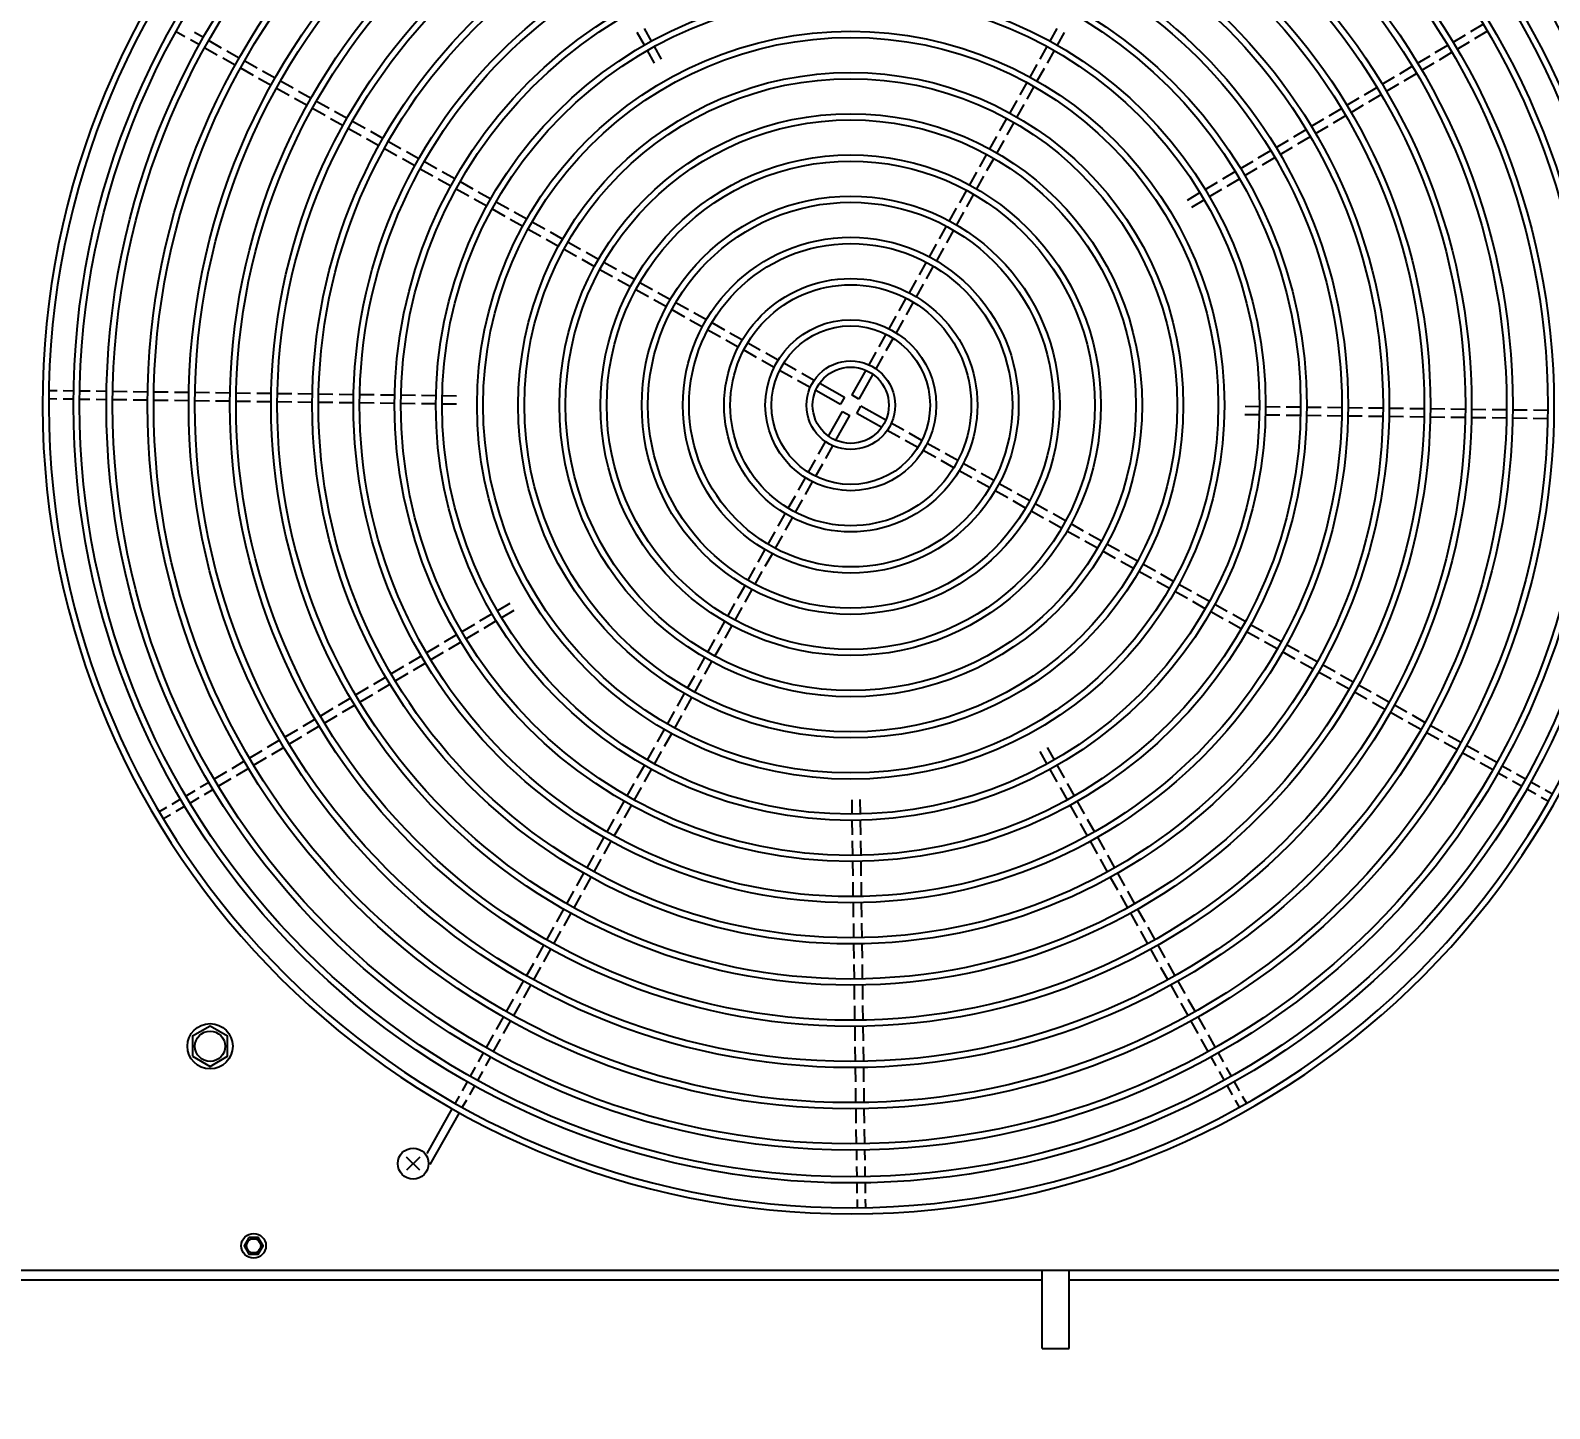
# Model space of a CAD drawing. Header units: millimetres. Extents: x -15161 to 10473752, y -72817 to 33960.
# Drawn here: x 73987.8 to 74061.6, y -39374.5 to -39307.6 of the extents above; entities that cross this region are included whole.
import ezdxf
from ezdxf import colors
from ezdxf.entities.mleader import LeaderData, LeaderLine
from ezdxf.enums import TextEntityAlignment as Align
from ezdxf.math import Vec2, Vec3

# ---------------------------------------------------------------- set-up
doc = ezdxf.new("R2010")
doc.units = ezdxf.units.MM
doc.styles.get("Standard").update_dxf_attribs({"font": 'arial.ttf'})

# ---------------------------------------------------------------- blocks, each defined once
blk = doc.blocks.new('機組圖彩色')
at = {"color": 54}
for p, q in [((92978.593, 2342.343), (92979.194, 2342.701)), ((92916.152, 2342.09), (92915.716, 2342.335)), ((92916.85, 2341.699), (92916.414, 2341.944)), ((92917.045, 2342.048), (92916.609, 2342.293)), ((92917.306, 2341.9), (92917.917, 2341.558)), ((92938.462, 2341.685), (92938.12, 2342.296)), ((92938.811, 2341.88), (92938.469, 2342.491)), ((92958.5, 2342.491), (92958.158, 2341.88)), ((92958.849, 2342.296), (92958.507, 2341.685)), ((92977.733, 2341.832), (92978.335, 2342.19)), ((92977.937, 2341.488), (92978.539, 2341.846)), ((92978.797, 2341.999), (92979.399, 2342.357)), ((92917.111, 2341.551), (92917.721, 2341.209)), ((92917.983, 2341.062), (92918.594, 2340.72)), ((92918.179, 2341.411), (92918.789, 2341.069)), ((92938.951, 2340.812), (92938.609, 2341.423)), ((92939.3, 2341.008), (92938.958, 2341.619)), ((92958.011, 2341.619), (92957.669, 2341.008)), ((92958.36, 2341.423), (92958.018, 2340.812)), ((92976.014, 2340.81), (92976.616, 2341.167)), ((92976.874, 2341.321), (92977.475, 2341.679)), ((92977.078, 2340.977), (92977.68, 2341.335)), ((92918.856, 2340.574), (92919.466, 2340.231)), ((92919.051, 2340.923), (92919.662, 2340.58)), ((92919.924, 2340.434), (92920.534, 2340.092)), ((92957.522, 2340.746), (92957.18, 2340.135)), ((92957.871, 2340.551), (92957.529, 2339.94)), ((92975.155, 2340.298), (92975.756, 2340.656)), ((92976.218, 2340.466), (92976.82, 2340.824)), ((92919.728, 2340.085), (92920.339, 2339.743)), ((92920.601, 2339.596), (92921.211, 2339.254)), ((92920.796, 2339.945), (92921.407, 2339.603)), ((92957.034, 2339.874), (92956.691, 2339.263)), ((92957.383, 2339.678), (92957.04, 2339.067)), ((92973.436, 2339.276), (92974.037, 2339.634)), ((92974.295, 2339.787), (92974.897, 2340.145)), ((92974.499, 2339.443), (92975.101, 2339.801)), ((92975.359, 2339.955), (92975.961, 2340.312)), ((92921.473, 2339.107), (92922.084, 2338.765)), ((92921.668, 2339.456), (92922.279, 2339.114)), ((92922.541, 2338.967), (92923.152, 2338.625)), ((92956.545, 2339.001), (92956.203, 2338.39)), ((92972.576, 2338.765), (92973.178, 2339.123)), ((92973.64, 2338.932), (92974.242, 2339.29)), ((92922.345, 2338.619), (92922.956, 2338.276)), ((92923.218, 2338.13), (92923.829, 2337.788)), ((92923.413, 2338.479), (92924.024, 2338.137)), ((92956.056, 2338.129), (92955.714, 2337.518)), ((92956.894, 2338.806), (92956.552, 2338.195)), ((92971.717, 2338.254), (92972.318, 2338.612)), ((92971.921, 2337.91), (92972.523, 2338.268)), ((92972.78, 2338.421), (92973.382, 2338.779)), ((92924.09, 2337.641), (92924.701, 2337.299)), ((92924.286, 2337.99), (92924.897, 2337.648)), ((92925.158, 2337.501), (92925.769, 2337.159)), ((92956.405, 2337.933), (92956.063, 2337.322)), ((92969.997, 2337.231), (92970.599, 2337.589)), ((92970.857, 2337.743), (92971.459, 2338.1)), ((92971.061, 2337.399), (92971.663, 2337.757)), ((92924.963, 2337.152), (92925.573, 2336.81)), ((92925.835, 2336.663), (92926.446, 2336.321)), ((92926.031, 2337.012), (92926.641, 2336.67)), ((92955.567, 2337.256), (92955.225, 2336.645)), ((92955.916, 2337.061), (92955.574, 2336.45)), ((92969.138, 2336.72), (92969.74, 2337.078)), ((92969.342, 2336.376), (92969.944, 2336.734)), ((92970.202, 2336.888), (92970.804, 2337.245)), ((92926.708, 2336.175), (92927.318, 2335.833)), ((92926.903, 2336.524), (92927.514, 2336.182)), ((92927.776, 2336.035), (92928.386, 2335.693)), ((92955.078, 2336.384), (92954.736, 2335.773)), ((92955.427, 2336.188), (92955.085, 2335.577)), ((92967.419, 2335.698), (92968.021, 2336.056)), ((92968.278, 2336.209), (92968.88, 2336.567)), ((92968.483, 2335.865), (92969.085, 2336.223)), ((92927.58, 2335.686), (92928.191, 2335.344)), ((92928.453, 2335.197), (92929.063, 2334.855)), ((92928.648, 2335.546), (92929.259, 2335.204)), ((92954.59, 2335.511), (92954.247, 2334.9)), ((92954.939, 2335.316), (92954.596, 2334.705)), ((92966.559, 2335.187), (92967.161, 2335.544)), ((92966.764, 2334.843), (92967.366, 2335.201)), ((92967.623, 2335.354), (92968.225, 2335.712)), ((92929.325, 2334.708), (92929.936, 2334.366)), ((92929.521, 2335.057), (92930.131, 2334.715)), ((92930.393, 2334.569), (92931.004, 2334.226)), ((92954.101, 2334.639), (92953.759, 2334.028)), ((92954.45, 2334.443), (92954.108, 2333.832)), ((92964.84, 2334.164), (92965.442, 2334.522)), ((92965.7, 2334.675), (92966.302, 2335.033)), ((92965.904, 2334.332), (92966.506, 2334.689)), ((92930.197, 2334.22), (92930.808, 2333.877)), ((92931.07, 2333.731), (92931.681, 2333.389)), ((92931.265, 2334.08), (92931.876, 2333.738)), ((92953.612, 2333.766), (92953.27, 2333.155)), ((92965.045, 2333.82), (92965.647, 2334.178)), ((92931.942, 2333.242), (92932.553, 2332.9)), ((92932.138, 2333.591), (92932.749, 2333.249)), ((92933.01, 2333.102), (92933.621, 2332.76)), ((92953.961, 2333.571), (92953.619, 2332.96)), ((92932.815, 2332.753), (92933.426, 2332.411)), ((92933.687, 2332.264), (92934.298, 2331.922)), ((92933.883, 2332.613), (92934.494, 2332.271)), ((92953.123, 2332.893), (92952.781, 2332.283)), ((92953.472, 2332.698), (92953.13, 2332.087)), ((92934.56, 2331.776), (92935.171, 2331.434)), ((92934.755, 2332.125), (92935.366, 2331.783)), ((92935.628, 2331.636), (92936.239, 2331.294)), ((92952.634, 2332.021), (92952.292, 2331.41)), ((92952.983, 2331.825), (92952.641, 2331.214)), ((92935.432, 2331.287), (92936.043, 2330.945)), ((92936.305, 2330.798), (92936.916, 2330.456)), ((92936.5, 2331.147), (92937.111, 2330.805)), ((92952.145, 2331.148), (92951.803, 2330.537)), ((92952.494, 2330.953), (92952.152, 2330.342)), ((92937.177, 2330.309), (92937.788, 2329.967)), ((92937.373, 2330.658), (92937.984, 2330.316)), ((92938.245, 2330.169), (92938.856, 2329.827)), ((92951.656, 2330.275), (92951.314, 2329.664)), ((92952.005, 2330.08), (92951.663, 2329.469)), ((92938.05, 2329.82), (92938.661, 2329.478)), ((92938.922, 2329.332), (92939.533, 2328.989)), ((92939.118, 2329.681), (92939.729, 2329.338)), ((92951.167, 2329.403), (92950.825, 2328.791)), ((92939.795, 2328.843), (92940.406, 2328.501)), ((92939.991, 2329.192), (92940.601, 2328.85)), ((92940.863, 2328.703), (92941.474, 2328.361)), ((92950.678, 2328.529), (92950.336, 2327.918)), ((92951.516, 2329.207), (92951.174, 2328.596)), ((92940.668, 2328.354), (92941.279, 2328.012)), ((92941.54, 2327.865), (92942.151, 2327.523)), ((92941.736, 2328.214), (92942.347, 2327.872)), ((92951.027, 2328.334), (92950.685, 2327.723)), ((92942.413, 2327.376), (92943.024, 2327.034)), ((92942.609, 2327.725), (92943.22, 2327.383)), ((92943.481, 2327.236), (92944.093, 2326.894)), ((92950.189, 2327.656), (92949.846, 2327.044)), ((92950.538, 2327.461), (92950.195, 2326.849)), ((92943.286, 2326.887), (92943.897, 2326.545)), ((92944.159, 2326.398), (92944.77, 2326.056)), ((92944.355, 2326.747), (92944.966, 2326.405)), ((92949.699, 2326.782), (92949.356, 2326.169)), ((92950.048, 2326.587), (92949.705, 2325.974)), ((92945.032, 2325.909), (92945.644, 2325.566)), ((92945.228, 2326.258), (92945.84, 2325.915)), ((92946.102, 2325.768), (92946.715, 2325.425)), ((92949.209, 2325.906), (92948.534, 2324.702)), ((92949.558, 2325.711), (92948.883, 2324.506)), ((92909.941, 2324.905), (92909.541, 2324.91)), ((92910.741, 2324.894), (92910.241, 2324.901)), ((92911.541, 2324.884), (92911.041, 2324.89)), ((92912.341, 2324.874), (92911.841, 2324.88)), ((92913.341, 2324.859), (92912.641, 2324.868)), ((92914.34, 2324.846), (92913.64, 2324.855)), ((92915.34, 2324.833), (92914.64, 2324.842)), ((92916.34, 2324.82), (92915.64, 2324.829)), ((92945.906, 2325.419), (92946.519, 2325.076)), ((92946.782, 2324.928), (92947.987, 2324.254)), ((92946.978, 2325.277), (92948.182, 2324.603)), ((92909.936, 2324.505), (92909.536, 2324.51)), ((92910.736, 2324.494), (92910.236, 2324.501)), ((92911.535, 2324.484), (92911.036, 2324.49)), ((92912.335, 2324.474), (92911.835, 2324.48)), ((92913.335, 2324.459), (92912.635, 2324.468)), ((92914.335, 2324.446), (92913.635, 2324.455)), ((92915.335, 2324.433), (92914.635, 2324.442)), ((92916.335, 2324.42), (92915.635, 2324.429)), ((92917.335, 2324.407), (92916.635, 2324.416)), ((92917.34, 2324.807), (92916.64, 2324.816)), ((92918.335, 2324.394), (92917.635, 2324.403)), ((92918.34, 2324.794), (92917.64, 2324.803)), ((92919.335, 2324.381), (92918.635, 2324.39)), ((92919.34, 2324.781), (92918.64, 2324.79)), ((92920.335, 2324.368), (92919.635, 2324.377)), ((92920.34, 2324.768), (92919.64, 2324.777)), ((92921.335, 2324.355), (92920.635, 2324.364)), ((92921.34, 2324.755), (92920.64, 2324.764)), ((92922.335, 2324.342), (92921.635, 2324.352)), ((92922.34, 2324.742), (92921.64, 2324.751)), ((92923.335, 2324.33), (92922.635, 2324.339)), ((92923.34, 2324.729), (92922.64, 2324.739)), ((92924.335, 2324.317), (92923.635, 2324.326)), ((92924.34, 2324.717), (92923.64, 2324.726)), ((92925.335, 2324.304), (92924.635, 2324.313)), ((92925.34, 2324.704), (92924.64, 2324.713)), ((92926.335, 2324.291), (92925.635, 2324.3)), ((92926.34, 2324.691), (92925.64, 2324.7)), ((92927.335, 2324.278), (92926.635, 2324.287)), ((92927.34, 2324.678), (92926.64, 2324.687)), ((92928.335, 2324.265), (92927.635, 2324.274)), ((92928.34, 2324.665), (92927.64, 2324.674)), ((92929.334, 2324.252), (92928.634, 2324.261)), ((92929.34, 2324.652), (92928.64, 2324.661)), ((92948.182, 2324.603), (92947.987, 2324.254)), ((92948.883, 2324.506), (92948.534, 2324.702)), ((92948.786, 2323.806), (92948.982, 2324.155)), ((92950.187, 2323.48), (92948.982, 2324.155)), ((92967.634, 2324.156), (92968.334, 2324.147)), ((92968.634, 2324.143), (92969.334, 2324.134)), ((92969.634, 2324.13), (92970.334, 2324.121)), ((92970.634, 2324.117), (92971.334, 2324.108)), ((92971.634, 2324.105), (92972.334, 2324.095)), ((92972.634, 2324.092), (92973.334, 2324.083)), ((92947.411, 2322.697), (92948.086, 2323.902)), ((92947.76, 2322.502), (92948.435, 2323.707)), ((92948.086, 2323.902), (92948.435, 2323.707)), ((92949.991, 2323.131), (92948.786, 2323.806)), ((92967.629, 2323.756), (92968.329, 2323.747)), ((92968.629, 2323.743), (92969.329, 2323.734)), ((92969.629, 2323.73), (92970.329, 2323.721)), ((92970.629, 2323.717), (92971.329, 2323.708)), ((92971.629, 2323.705), (92972.329, 2323.695)), ((92972.629, 2323.692), (92973.329, 2323.683)), ((92973.629, 2323.679), (92974.329, 2323.67)), ((92973.634, 2324.079), (92974.334, 2324.07)), ((92974.629, 2323.666), (92975.329, 2323.657)), ((92974.634, 2324.066), (92975.334, 2324.057)), ((92975.629, 2323.653), (92976.329, 2323.644)), ((92975.634, 2324.053), (92976.334, 2324.044)), ((92976.629, 2323.64), (92977.329, 2323.631)), ((92976.634, 2324.04), (92977.334, 2324.031)), ((92977.629, 2323.627), (92978.329, 2323.618)), ((92977.634, 2324.027), (92978.334, 2324.018)), ((92978.629, 2323.614), (92979.329, 2323.605)), ((92978.634, 2324.014), (92979.334, 2324.005)), ((92979.629, 2323.601), (92980.329, 2323.592)), ((92979.634, 2324.001), (92980.334, 2323.992)), ((92980.629, 2323.588), (92981.328, 2323.579)), ((92980.634, 2323.988), (92981.334, 2323.979)), ((92981.628, 2323.575), (92982.328, 2323.566)), ((92981.634, 2323.975), (92982.334, 2323.966)), ((92950.867, 2322.64), (92950.254, 2322.983)), ((92951.062, 2322.989), (92950.45, 2323.332)), ((92951.936, 2322.499), (92951.325, 2322.842)), ((92946.92, 2321.822), (92947.264, 2322.434)), ((92947.269, 2321.626), (92947.613, 2322.239)), ((92951.741, 2322.15), (92951.129, 2322.493)), ((92952.614, 2321.661), (92952.003, 2322.004)), ((92952.81, 2322.01), (92952.199, 2322.353)), ((92946.431, 2320.948), (92946.773, 2321.559)), ((92946.78, 2320.752), (92947.122, 2321.364)), ((92953.487, 2321.172), (92952.876, 2321.514)), ((92953.683, 2321.521), (92953.072, 2321.863)), ((92954.556, 2321.032), (92953.945, 2321.374)), ((92945.942, 2320.074), (92946.284, 2320.685)), ((92946.29, 2319.879), (92946.633, 2320.49)), ((92954.36, 2320.683), (92953.749, 2321.025)), ((92955.233, 2320.194), (92954.622, 2320.536)), ((92955.428, 2320.543), (92954.818, 2320.885)), ((92956.301, 2320.054), (92955.69, 2320.396)), ((92945.452, 2319.201), (92945.795, 2319.812)), ((92956.106, 2319.705), (92955.495, 2320.047)), ((92957.174, 2319.565), (92956.563, 2319.908)), ((92944.963, 2318.328), (92945.306, 2318.939)), ((92945.801, 2319.006), (92946.144, 2319.617)), ((92956.978, 2319.216), (92956.367, 2319.559)), ((92957.851, 2318.728), (92957.24, 2319.07)), ((92958.046, 2319.077), (92957.436, 2319.419)), ((92958.919, 2318.588), (92958.308, 2318.93)), ((92945.312, 2318.133), (92945.655, 2318.744)), ((92958.723, 2318.239), (92958.113, 2318.581)), ((92959.791, 2318.099), (92959.181, 2318.441)), ((92944.474, 2317.456), (92944.817, 2318.066)), ((92944.823, 2317.26), (92945.166, 2317.871)), ((92959.596, 2317.75), (92958.985, 2318.092)), ((92960.468, 2317.261), (92959.858, 2317.603)), ((92960.664, 2317.61), (92960.053, 2317.952)), ((92961.536, 2317.121), (92960.926, 2317.463)), ((92943.986, 2316.583), (92944.328, 2317.194)), ((92944.335, 2316.387), (92944.677, 2316.998)), ((92961.341, 2316.772), (92960.73, 2317.114)), ((92962.409, 2316.632), (92961.798, 2316.975)), ((92943.497, 2315.71), (92943.839, 2316.321)), ((92943.846, 2315.515), (92944.188, 2316.126)), ((92962.213, 2316.284), (92961.603, 2316.626)), ((92963.086, 2315.795), (92962.475, 2316.137)), ((92963.281, 2316.144), (92962.671, 2316.486)), ((92964.154, 2315.655), (92963.543, 2315.997)), ((92943.008, 2314.838), (92943.35, 2315.448)), ((92943.357, 2314.642), (92943.699, 2315.253)), ((92963.958, 2315.306), (92963.348, 2315.648)), ((92965.026, 2315.166), (92964.416, 2315.508)), ((92931.924, 2314.588), (92931.322, 2314.23)), ((92942.519, 2313.965), (92942.861, 2314.576)), ((92964.831, 2314.817), (92964.22, 2315.159)), ((92965.703, 2314.328), (92965.093, 2314.671)), ((92965.899, 2314.677), (92965.288, 2315.019)), ((92966.771, 2314.189), (92966.161, 2314.531)), ((92931.064, 2314.077), (92930.463, 2313.719)), ((92932.128, 2314.244), (92931.527, 2313.886)), ((92942.868, 2313.77), (92943.21, 2314.38)), ((92966.576, 2313.84), (92965.965, 2314.182)), ((92967.644, 2313.7), (92967.033, 2314.042)), ((92929.345, 2313.054), (92928.744, 2312.696)), ((92930.205, 2313.565), (92929.603, 2313.208)), ((92930.409, 2313.222), (92929.808, 2312.864)), ((92931.269, 2313.733), (92930.667, 2313.375)), ((92942.03, 2313.093), (92942.372, 2313.703)), ((92942.379, 2312.897), (92942.721, 2313.508)), ((92967.448, 2313.351), (92966.838, 2313.693)), ((92968.321, 2312.862), (92967.71, 2313.204)), ((92968.516, 2313.211), (92967.906, 2313.553)), ((92969.389, 2312.722), (92968.778, 2313.064)), ((92928.486, 2312.543), (92927.884, 2312.185)), ((92929.55, 2312.71), (92928.948, 2312.353)), ((92941.541, 2312.22), (92941.884, 2312.831)), ((92941.89, 2312.025), (92942.233, 2312.635)), ((92969.193, 2312.373), (92968.583, 2312.715)), ((92970.261, 2312.233), (92969.65, 2312.576)), ((92927.626, 2312.032), (92927.025, 2311.674)), ((92927.831, 2311.688), (92927.229, 2311.33)), ((92928.69, 2312.199), (92928.089, 2311.841)), ((92941.053, 2311.348), (92941.395, 2311.958)), ((92941.402, 2311.152), (92941.744, 2311.763)), ((92970.066, 2311.885), (92969.455, 2312.227)), ((92970.938, 2311.396), (92970.327, 2311.738)), ((92971.134, 2311.745), (92970.523, 2312.087)), ((92972.006, 2311.256), (92971.395, 2311.598)), ((92925.907, 2311.009), (92925.306, 2310.652)), ((92926.767, 2311.521), (92926.165, 2311.163)), ((92926.971, 2311.177), (92926.37, 2310.819)), ((92940.564, 2310.475), (92940.906, 2311.086)), ((92940.913, 2310.28), (92941.255, 2310.89)), ((92971.811, 2310.907), (92971.2, 2311.249)), ((92972.879, 2310.767), (92972.268, 2311.109)), ((92925.048, 2310.498), (92924.446, 2310.14)), ((92925.252, 2310.154), (92924.651, 2309.797)), ((92926.112, 2310.666), (92925.51, 2310.308)), ((92940.075, 2309.603), (92940.417, 2310.213)), ((92972.683, 2310.418), (92972.072, 2310.76)), ((92973.555, 2309.929), (92972.945, 2310.272)), ((92973.751, 2310.278), (92973.14, 2310.621)), ((92974.623, 2309.79), (92974.013, 2310.132)), ((92923.329, 2309.476), (92922.727, 2309.118)), ((92924.188, 2309.987), (92923.587, 2309.629)), ((92924.393, 2309.643), (92923.791, 2309.285)), ((92939.586, 2308.73), (92939.928, 2309.341)), ((92940.424, 2309.407), (92940.766, 2310.018)), ((92974.428, 2309.441), (92973.817, 2309.783)), ((92975.496, 2309.301), (92974.885, 2309.643)), ((92922.469, 2308.965), (92921.868, 2308.607)), ((92922.674, 2308.621), (92922.072, 2308.263)), ((92923.533, 2309.132), (92922.932, 2308.774)), ((92939.935, 2308.535), (92940.277, 2309.145)), ((92975.3, 2308.952), (92974.69, 2309.294)), ((92976.173, 2308.463), (92975.562, 2308.805)), ((92976.368, 2308.812), (92975.758, 2309.154)), ((92977.241, 2308.323), (92976.63, 2308.666)), ((92920.75, 2307.942), (92920.149, 2307.585)), ((92921.61, 2308.454), (92921.008, 2308.096)), ((92921.814, 2308.11), (92921.213, 2307.752)), ((92939.097, 2307.858), (92939.44, 2308.468)), ((92939.446, 2307.662), (92939.789, 2308.273)), ((92977.045, 2307.974), (92976.435, 2308.317)), ((92978.113, 2307.835), (92977.502, 2308.177)), ((92919.891, 2307.431), (92919.289, 2307.073)), ((92920.955, 2307.599), (92920.353, 2307.241)), ((92938.609, 2306.985), (92938.951, 2307.596)), ((92938.958, 2306.79), (92939.3, 2307.4)), ((92957.669, 2307.4), (92958.011, 2306.79)), ((92958.018, 2307.596), (92958.36, 2306.985)), ((92977.918, 2307.486), (92977.307, 2307.828)), ((92978.79, 2306.997), (92978.179, 2307.339)), ((92978.986, 2307.346), (92978.375, 2307.688)), ((92979.858, 2306.857), (92979.247, 2307.199)), ((92918.172, 2306.409), (92917.57, 2306.051)), ((92919.031, 2306.92), (92918.43, 2306.562)), ((92919.236, 2306.576), (92918.634, 2306.218)), ((92920.095, 2307.087), (92919.494, 2306.73)), ((92938.12, 2306.113), (92938.462, 2306.723)), ((92938.469, 2305.917), (92938.811, 2306.528)), ((92958.158, 2306.528), (92958.5, 2305.917)), ((92958.507, 2306.723), (92958.849, 2306.113)), ((92979.663, 2306.508), (92979.052, 2306.85)), ((92980.119, 2306.709), (92980.555, 2306.465)), ((92917.312, 2305.899), (92916.882, 2305.644)), ((92918.376, 2306.065), (92917.775, 2305.707)), ((92937.631, 2305.24), (92937.973, 2305.851)), ((92937.98, 2305.045), (92938.322, 2305.655)), ((92958.647, 2305.655), (92958.989, 2305.045)), ((92958.996, 2305.851), (92959.338, 2305.24)), ((92979.923, 2306.36), (92980.36, 2306.116)), ((92980.621, 2305.969), (92981.058, 2305.725)), ((92980.817, 2306.318), (92981.253, 2306.074)), ((92981.515, 2305.927), (92981.951, 2305.683)), ((92915.936, 2305.081), (92915.507, 2304.826)), ((92916.624, 2305.49), (92916.194, 2305.235)), ((92916.828, 2305.146), (92916.399, 2304.891)), ((92917.516, 2305.555), (92917.086, 2305.3)), ((92937.142, 2304.368), (92937.485, 2304.978)), ((92948.532, 2305.054), (92948.541, 2304.354)), ((92948.932, 2305.059), (92948.941, 2304.359)), ((92959.484, 2304.978), (92959.826, 2304.368)), ((92981.319, 2305.578), (92981.756, 2305.334)), ((92982.017, 2305.187), (92982.366, 2304.991)), ((92982.213, 2305.536), (92982.562, 2305.34)), ((92915.249, 2304.672), (92914.905, 2304.468)), ((92915.453, 2304.329), (92915.109, 2304.124)), ((92916.141, 2304.737), (92915.711, 2304.482)), ((92937.491, 2304.172), (92937.833, 2304.783)), ((92959.135, 2304.783), (92959.477, 2304.172)), ((92936.654, 2303.495), (92936.996, 2304.106)), ((92937.003, 2303.3), (92937.345, 2303.91)), ((92948.545, 2304.054), (92948.554, 2303.354)), ((92948.945, 2304.059), (92948.954, 2303.359)), ((92959.624, 2303.91), (92959.966, 2303.3)), ((92959.973, 2304.106), (92960.315, 2303.495)), ((92936.165, 2302.623), (92936.507, 2303.234)), ((92936.514, 2302.427), (92936.856, 2303.038)), ((92948.558, 2303.054), (92948.567, 2302.354)), ((92948.958, 2303.059), (92948.967, 2302.359)), ((92960.113, 2303.038), (92960.455, 2302.427)), ((92960.462, 2303.234), (92960.804, 2302.623)), ((92935.676, 2301.75), (92936.018, 2302.361)), ((92936.025, 2301.555), (92936.367, 2302.166)), ((92948.571, 2302.054), (92948.58, 2301.354)), ((92948.971, 2302.059), (92948.98, 2301.359)), ((92960.602, 2302.166), (92960.944, 2301.555)), ((92960.951, 2302.361), (92961.293, 2301.75)), ((92935.187, 2300.878), (92935.529, 2301.489)), ((92935.536, 2300.682), (92935.878, 2301.293)), ((92961.09, 2301.293), (92961.433, 2300.682)), ((92961.439, 2301.489), (92961.782, 2300.878)), ((92934.699, 2300.005), (92935.041, 2300.616)), ((92948.584, 2301.054), (92948.593, 2300.354)), ((92948.984, 2301.059), (92948.993, 2300.36)), ((92961.928, 2300.616), (92962.27, 2300.005)), ((92934.21, 2299.133), (92934.552, 2299.744)), ((92935.048, 2299.81), (92935.39, 2300.421)), ((92948.597, 2300.054), (92948.606, 2299.354)), ((92948.997, 2300.06), (92949.006, 2299.36)), ((92961.579, 2300.421), (92961.921, 2299.81)), ((92962.417, 2299.744), (92962.759, 2299.133)), ((92934.559, 2298.938), (92934.901, 2299.548)), ((92948.61, 2299.054), (92948.619, 2298.354)), ((92949.01, 2299.06), (92949.019, 2298.36)), ((92962.068, 2299.548), (92962.41, 2298.938)), ((92933.721, 2298.261), (92934.063, 2298.871)), ((92934.07, 2298.065), (92934.412, 2298.676)), ((92962.557, 2298.676), (92962.899, 2298.065)), ((92962.906, 2298.871), (92963.248, 2298.261)), ((92933.232, 2297.388), (92933.574, 2297.999)), ((92933.581, 2297.193), (92933.923, 2297.803)), ((92948.623, 2298.054), (92948.632, 2297.354)), ((92949.023, 2298.06), (92949.032, 2297.36)), ((92963.045, 2297.803), (92963.388, 2297.193)), ((92963.394, 2297.999), (92963.737, 2297.388)), ((92932.743, 2296.516), (92933.086, 2297.126)), ((92933.092, 2296.32), (92933.435, 2296.931)), ((92948.636, 2297.055), (92948.645, 2296.355)), ((92949.036, 2297.06), (92949.045, 2296.36)), ((92963.534, 2296.931), (92963.876, 2296.32)), ((92963.883, 2297.126), (92964.225, 2296.516)), ((92932.255, 2295.643), (92932.597, 2296.254)), ((92932.604, 2295.448), (92932.946, 2296.058)), ((92948.649, 2296.055), (92948.658, 2295.355)), ((92949.049, 2296.06), (92949.058, 2295.36)), ((92964.023, 2296.058), (92964.365, 2295.448)), ((92964.372, 2296.254), (92964.714, 2295.643)), ((92931.766, 2294.771), (92932.108, 2295.382)), ((92964.861, 2295.382), (92965.203, 2294.771)), ((92932.115, 2294.575), (92932.457, 2295.186)), ((92948.662, 2295.055), (92948.671, 2294.355)), ((92949.062, 2295.06), (92949.071, 2294.36)), ((92964.512, 2295.186), (92964.854, 2294.575)), ((92931.277, 2293.898), (92931.619, 2294.509)), ((92931.626, 2293.703), (92931.968, 2294.314)), ((92948.675, 2294.055), (92948.684, 2293.355)), ((92949.075, 2294.06), (92949.084, 2293.36)), ((92965.001, 2294.314), (92965.343, 2293.703)), ((92965.349, 2294.509), (92965.692, 2293.898)), ((92930.788, 2293.026), (92931.131, 2293.637)), ((92931.137, 2292.83), (92931.48, 2293.441)), ((92965.489, 2293.441), (92965.831, 2292.83)), ((92965.838, 2293.637), (92966.18, 2293.026)), ((92930.64, 2292.765), (92930.396, 2292.329)), ((92930.989, 2292.57), (92930.745, 2292.133)), ((92948.688, 2293.055), (92948.697, 2292.355)), ((92949.087, 2293.06), (92949.097, 2292.36)), ((92965.978, 2292.569), (92966.222, 2292.133)), ((92966.327, 2292.764), (92966.571, 2292.328)), ((92930.249, 2292.067), (92930.005, 2291.631)), ((92930.598, 2291.872), (92930.354, 2291.435)), ((92948.7, 2292.055), (92948.71, 2291.355)), ((92949.1, 2292.06), (92949.109, 2291.36)), ((92966.369, 2291.871), (92966.613, 2291.435)), ((92966.718, 2292.066), (92966.962, 2291.63)), ((92929.858, 2291.369), (92929.614, 2290.933)), ((92930.207, 2291.174), (92929.963, 2290.737)), ((92948.713, 2291.055), (92948.722, 2290.355)), ((92949.113, 2291.06), (92949.122, 2290.36)), ((92966.76, 2291.173), (92967.004, 2290.737)), ((92967.109, 2291.368), (92967.353, 2290.932)), ((92929.467, 2290.671), (92929.272, 2290.322)), ((92929.816, 2290.476), (92929.621, 2290.127)), ((92967.151, 2290.475), (92967.347, 2290.126)), ((92967.5, 2290.67), (92967.696, 2290.321)), ((92927.908, 2287.884), (92929.127, 2290.06)), ((92928.064, 2287.345), (92929.476, 2289.864)), ((92948.726, 2290.055), (92948.735, 2289.355)), ((92949.126, 2290.06), (92949.135, 2289.36)), ((92948.739, 2289.055), (92948.748, 2288.355)), ((92949.139, 2289.06), (92949.148, 2288.36)), ((92948.758, 2288.055), (92948.765, 2287.555)), ((92949.158, 2288.06), (92949.165, 2287.56)), ((92927.551, 2287.077), (92926.914, 2287.713)), ((92927.551, 2287.713), (92926.914, 2287.077)), ((92948.768, 2287.255), (92948.775, 2286.755)), ((92948.768, 2287.255), (92948.775, 2286.755)), ((92949.168, 2287.26), (92949.175, 2286.76)), ((92949.168, 2287.26), (92949.175, 2286.76)), ((92949.179, 2286.46), (92949.182, 2286.204)), ((92949.179, 2286.46), (92949.185, 2285.961)), ((92948.779, 2286.455), (92948.782, 2286.204)), ((92948.779, 2286.455), (92948.786, 2285.955)), ((92948.789, 2285.655), (92948.795, 2285.255)), ((92949.189, 2285.661), (92949.195, 2285.261)), ((92993.484, 2282.204), (92813.484, 2282.204)), ((92993.364, 2282.204), (92813.604, 2282.204)), ((92957.784, 2278.414), (92957.784, 2282.204)), ((92959.084, 2278.414), (92959.084, 2282.204)), ((92957.784, 2281.734), (92849.184, 2281.734)), ((92990.234, 2281.734), (92959.084, 2281.734)), ((92957.784, 2278.414), (92959.084, 2278.414))]:
    blk.add_line(p, q, dxfattribs=at)
for points in [[(92916.523, 2292.601), (92917.372, 2292.111), (92918.22, 2292.601), (92918.22, 2293.581), (92917.372, 2294.071), (92916.523, 2293.581)], [(92919.254, 2283.802), (92919.024, 2283.404), (92919.254, 2283.006), (92919.714, 2283.006), (92919.944, 2283.404), (92919.714, 2283.802)]]:
    blk.add_lwpolyline(points, close=True, dxfattribs=at)
for centre, radius in [((92948.484, 2324.204), 37.75), ((92948.484, 2324.204), 37.45), ((92948.484, 2324.204), 36.15), ((92948.484, 2324.204), 35.85), ((92948.484, 2324.204), 34.15), ((92948.484, 2324.204), 33.85), ((92948.484, 2324.204), 32.15), ((92948.484, 2324.204), 31.85), ((92948.484, 2324.204), 30.15), ((92948.484, 2324.204), 29.85), ((92948.484, 2324.204), 28.15), ((92948.484, 2324.204), 27.85), ((92948.484, 2324.204), 26.15), ((92948.484, 2324.204), 25.85), ((92948.484, 2324.204), 24.15), ((92948.484, 2324.204), 23.85), ((92948.484, 2324.204), 22.15), ((92948.484, 2324.204), 21.85), ((92948.484, 2324.204), 20.15), ((92948.484, 2324.204), 19.85), ((92948.484, 2324.204), 18.15), ((92948.484, 2324.204), 17.85), ((92948.484, 2324.204), 16.15), ((92948.484, 2324.204), 15.85), ((92948.484, 2324.204), 14.15), ((92948.484, 2324.204), 13.85), ((92948.484, 2324.204), 12.15), ((92948.484, 2324.204), 11.85), ((92948.484, 2324.204), 10.15), ((92948.484, 2324.204), 9.85), ((92948.484, 2324.204), 8.15), ((92948.484, 2324.204), 7.85), ((92948.484, 2324.204), 6.15), ((92948.484, 2324.204), 5.85), ((92948.484, 2324.204), 4.15), ((92948.484, 2324.204), 3.85), ((92948.484, 2324.204), 2.15), ((92948.484, 2324.204), 1.85), ((92917.372, 2293.091), 1.1), ((92917.372, 2293.091), 0.735), ((92927.233, 2287.395), 0.75), ((92919.484, 2283.404), 0.6), ((92919.484, 2283.404), 0.345)]:
    blk.add_circle(centre, radius, dxfattribs=at)
for radius, start, end in [(39.25, 271.55685, 271.54581), (38.95, 271.57203, 271.5714)]:
    blk.add_arc((92948.484, 2324.204), radius, start, end, dxfattribs=at)
blk = doc.blocks.new('_DetailCallout')
at = {"color": 0, "linetype": 'ByBlock', "lineweight": -2, "transparency": 16777216}
blk.add_line((8, 0), (-8, 0), dxfattribs=at)
blk.add_circle((0, 0), 8, dxfattribs=at)
at = {"color": 0, "transparency": 16777216}
for tag, p in [('視圖號碼', (0, 1)), ('圖紙號碼', (0, -6))]:
    blk.add_attdef(tag, text='', height=3, dxfattribs=at).set_placement(p, align=Align.CENTER)

msp = doc.modelspace()

# ---------------------------------------------------------------- block references
at = {"color": 9}
msp.add_blockref('機組圖彩色', (-18920.863, -41649.975), dxfattribs=at)

# ---------------------------------------------------------------- leaders
at = {"color": 230}
ml = msp.add_multileader_block('Standard', dxfattribs=at)
ml.set_content('_DetailCallout', color=230, scale=15)
ml.set_attribute('視圖號碼', '冷凍庫', width=0)
ml.set_attribute('圖紙號碼', 'D機', width=0)
ml.set_leader_properties()
ml.build(insert=Vec2(0, 0))
ml.multileader.update_dxf_attribs({"leader_type": 0})
ctx = ml.context
ctx.base_point, ctx.plane_origin = Vec3(73844.1603, -45071.4586), Vec3(73964.1603, -45071.4586)
notes = []
notes.append((ctx, [(0, (0, 0, 0), (0, 0), (1, 0), 1, [])]))
ctx.block.insert = Vec3(73964.1603, -45071.4586)
at = {"color": 54}
ml = msp.add_multileader_block('Standard', dxfattribs=at)
ml.set_content('_DetailCallout', color=54, scale=15)
ml.set_attribute('視圖號碼', '冷凍庫', width=0)
ml.set_attribute('圖紙號碼', 'D機', width=0)
ml.set_leader_properties()
ml.build(insert=Vec2(0, 0))
ml.multileader.update_dxf_attribs({"leader_type": 0})
ctx = ml.context
ctx.base_point, ctx.plane_origin = Vec3(74072.6214, -45537.0769), Vec3(74192.6214, -45537.0769)
notes.append((ctx, [(0, (0, 0, 0), (0, 0), (1, 0), 1, [])]))
ctx.block.insert = Vec3(74192.6214, -45537.0769)
at = {"color": 230}
ml = msp.add_multileader_block('Standard', dxfattribs=at)
ml.set_content('_DetailCallout', color=230, scale=15)
ml.set_attribute('視圖號碼', '冷凍庫', width=0)
ml.set_attribute('圖紙號碼', 'E機', width=0)
ml.set_leader_properties()
ml.build(insert=Vec2(0, 0))
ml.multileader.update_dxf_attribs({"leader_type": 0})
ctx = ml.context
ctx.base_point, ctx.plane_origin = Vec3(74264.4003, -45071.4586), Vec3(74384.4003, -45071.4586)
notes.append((ctx, [(0, (0, 0, 0), (0, 0), (1, 0), 1, [])]))
ctx.block.insert = Vec3(74384.4003, -45071.4586)
at = {"color": 54}
ml = msp.add_multileader_block('Standard', dxfattribs=at)
ml.set_content('_DetailCallout', color=54, scale=15)
ml.set_attribute('視圖號碼', '冷凍庫', width=0)
ml.set_attribute('圖紙號碼', 'E機', width=0)
ml.set_leader_properties()
ml.build(insert=Vec2(0, 0))
ml.multileader.update_dxf_attribs({"leader_type": 0})
ctx = ml.context
ctx.base_point, ctx.plane_origin = Vec3(74492.8614, -45537.0769), Vec3(74612.8614, -45537.0769)
notes.append((ctx, [(0, (0, 0, 0), (0, 0), (1, 0), 1, [])]))
ctx.block.insert = Vec3(74612.8614, -45537.0769)
at = {"color": 30}
ml = msp.add_multileader_block('Standard', dxfattribs=at)
ml.set_content('_DetailCallout', color=30, scale=15)
ml.set_attribute('視圖號碼', '冷凍庫', width=0)
ml.set_attribute('圖紙號碼', 'E', width=0)
ml.set_leader_properties()
ml.build(insert=Vec2(0, 0))
ml.multileader.update_dxf_attribs({"leader_type": 0})
ctx = ml.context
ctx.base_point, ctx.plane_origin = Vec3(75349.539, -47538.8607), Vec3(75469.539, -47538.8607)
notes.append((ctx, [(0, (0, 0, 0), (0, 0), (1, 0), 1, [])]))
ctx.block.insert = Vec3(75469.539, -47538.8607)
ml = msp.add_multileader_block('Standard', dxfattribs=at)
ml.set_content('_DetailCallout', color=30, scale=15)
ml.set_attribute('視圖號碼', '急速庫', width=0)
ml.set_attribute('圖紙號碼', 'B', width=0)
ml.set_leader_properties()
ml.build(insert=Vec2(0, 0))
ml.multileader.update_dxf_attribs({"leader_type": 0})
ctx = ml.context
ctx.base_point, ctx.plane_origin = Vec3(93372.1061, -47545.9996), Vec3(93492.1061, -47545.9996)
notes.append((ctx, [(0, (0, 0, 0), (0, 0), (1, 0), 1, [])]))
ctx.block.insert = Vec3(93492.1061, -47545.9996)
ml = msp.add_multileader_block('Standard', dxfattribs=at)
ml.set_content('_DetailCallout', color=30, scale=15)
ml.set_attribute('視圖號碼', '急速庫', width=0)
ml.set_attribute('圖紙號碼', 'A-2', width=0)
ml.set_leader_properties()
ml.build(insert=Vec2(0, 0))
ml.multileader.update_dxf_attribs({"leader_type": 0})
ctx = ml.context
ctx.base_point, ctx.plane_origin = Vec3(93704.3054, -47545.9996), Vec3(93824.3054, -47545.9996)
notes.append((ctx, [(0, (0, 0, 0), (0, 0), (1, 0), 1, [])]))
ctx.block.insert = Vec3(93824.3054, -47545.9996)
ml = msp.add_multileader_block('Standard', dxfattribs=at)
ml.set_content('_DetailCallout', color=30, scale=15)
ml.set_attribute('視圖號碼', '急速庫', width=0)
ml.set_attribute('圖紙號碼', 'A-1', width=0)
ml.set_leader_properties()
ml.build(insert=Vec2(0, 0))
ml.multileader.update_dxf_attribs({"leader_type": 0})
ctx = ml.context
ctx.base_point, ctx.plane_origin = Vec3(94041.3644, -47545.9996), Vec3(94161.3644, -47545.9996)
notes.append((ctx, [(0, (0, 0, 0), (0, 0), (1, 0), 1, [])]))
ctx.block.insert = Vec3(94161.3644, -47545.9996)
ml = msp.add_multileader_block('Standard', dxfattribs=at)
ml.set_content('_DetailCallout', color=30, scale=15)
ml.set_attribute('視圖號碼', '半成品', width=0)
ml.set_attribute('圖紙號碼', 'B', width=0)
ml.set_leader_properties()
ml.build(insert=Vec2(0, 0))
ml.multileader.update_dxf_attribs({"leader_type": 0})
ctx = ml.context
ctx.base_point, ctx.plane_origin = Vec3(93372.1061, -48769.6603), Vec3(93492.1061, -48769.6603)
notes.append((ctx, [(0, (0, 0, 0), (0, 0), (1, 0), 1, [])]))
ctx.block.insert = Vec3(93492.1061, -48769.6603)
ml = msp.add_multileader_block('Standard', dxfattribs=at)
ml.set_content('_DetailCallout', color=30, scale=15)
ml.set_attribute('視圖號碼', '半成品', width=0)
ml.set_attribute('圖紙號碼', 'A-2', width=0)
ml.set_leader_properties()
ml.build(insert=Vec2(0, 0))
ml.multileader.update_dxf_attribs({"leader_type": 0})
ctx = ml.context
ctx.base_point, ctx.plane_origin = Vec3(93704.3054, -48769.6603), Vec3(93824.3054, -48769.6603)
notes.append((ctx, [(0, (0, 0, 0), (0, 0), (1, 0), 1, [])]))
ctx.block.insert = Vec3(93824.3054, -48769.6603)
ml = msp.add_multileader_block('Standard', dxfattribs=at)
ml.set_content('_DetailCallout', color=30, scale=15)
ml.set_attribute('視圖號碼', '半成品', width=0)
ml.set_attribute('圖紙號碼', 'A-1', width=0)
ml.set_leader_properties()
ml.build(insert=Vec2(0, 0))
ml.multileader.update_dxf_attribs({"leader_type": 0})
ctx = ml.context
ctx.base_point, ctx.plane_origin = Vec3(94041.3644, -48769.6603), Vec3(94161.3644, -48769.6603)
notes.append((ctx, [(0, (0, 0, 0), (0, 0), (1, 0), 1, [])]))
ctx.block.insert = Vec3(94161.3644, -48769.6603)
at = {"color": 54}
ml = msp.add_multileader_block('Standard', dxfattribs=at)
ml.set_content('_DetailCallout', color=54, scale=15)
ml.set_attribute('視圖號碼', '急速庫', width=0)
ml.set_attribute('圖紙號碼', 'A機', width=0)
ml.set_leader_properties()
ml.build(insert=Vec2(0, 0))
ml.multileader.update_dxf_attribs({"leader_type": 0})
ctx = ml.context
ctx.base_point, ctx.plane_origin = Vec3(92864.6909, -48811.8789), Vec3(92984.6909, -48811.8789)
notes.append((ctx, [(0, (0, 0, 0), (0, 0), (1, 0), 1, [])]))
ctx.block.insert = Vec3(92984.6909, -48811.8789)
ml = msp.add_multileader_block('Standard', dxfattribs=at)
ml.set_content('_DetailCallout', color=54, scale=15)
ml.set_attribute('視圖號碼', '半成品', width=0)
ml.set_attribute('圖紙號碼', 'A機', width=0)
ml.set_leader_properties()
ml.build(insert=Vec2(0, 0))
ml.multileader.update_dxf_attribs({"leader_type": 0})
ctx = ml.context
ctx.base_point, ctx.plane_origin = Vec3(92588.6191, -48811.8789), Vec3(92708.6191, -48811.8789)
notes.append((ctx, [(0, (0, 0, 0), (0, 0), (1, 0), 1, [])]))
ctx.block.insert = Vec3(92708.6191, -48811.8789)
ml = msp.add_multileader_block('Standard', dxfattribs=at)
ml.set_content('_DetailCallout', color=54, scale=15)
ml.set_attribute('視圖號碼', '急速庫', width=0)
ml.set_attribute('圖紙號碼', 'B機', width=0)
ml.set_leader_properties()
ml.build(insert=Vec2(0, 0))
ml.multileader.update_dxf_attribs({"leader_type": 0})
ctx = ml.context
ctx.base_point, ctx.plane_origin = Vec3(92864.6909, -49217.4155), Vec3(92984.6909, -49217.4155)
notes.append((ctx, [(0, (0, 0, 0), (0, 0), (1, 0), 1, [])]))
ctx.block.insert = Vec3(92984.6909, -49217.4155)
ml = msp.add_multileader_block('Standard', dxfattribs=at)
ml.set_content('_DetailCallout', color=54, scale=15)
ml.set_attribute('視圖號碼', '半成品', width=0)
ml.set_attribute('圖紙號碼', 'B機', width=0)
ml.set_leader_properties()
ml.build(insert=Vec2(0, 0))
ml.multileader.update_dxf_attribs({"leader_type": 0})
ctx = ml.context
ctx.base_point, ctx.plane_origin = Vec3(92588.6191, -49217.4155), Vec3(92708.6191, -49217.4155)
notes.append((ctx, [(0, (0, 0, 0), (0, 0), (1, 0), 1, [])]))
ctx.block.insert = Vec3(92708.6191, -49217.4155)
at = {"color": 230}
ml = msp.add_multileader_block('Standard', dxfattribs=at)
ml.set_content('_DetailCallout', color=230, scale=15)
ml.set_attribute('視圖號碼', '急速庫', width=0)
ml.set_attribute('圖紙號碼', 'B機', width=0)
ml.set_leader_properties()
ml.build(insert=Vec2(0, 0))
ml.multileader.update_dxf_attribs({"leader_type": 0})
ctx = ml.context
ctx.base_point, ctx.plane_origin = Vec3(92705.7859, -47644.3382), Vec3(92825.7859, -47644.3382)
notes.append((ctx, [(0, (0, 0, 0), (0, 0), (1, 0), 1, [])]))
ctx.block.insert = Vec3(92825.7859, -47644.3382)
ml = msp.add_multileader_block('Standard', dxfattribs=at)
ml.set_content('_DetailCallout', color=230, scale=15)
ml.set_attribute('視圖號碼', '半成品', width=0)
ml.set_attribute('圖紙號碼', 'B機', width=0)
ml.set_leader_properties()
ml.build(insert=Vec2(0, 0))
ml.multileader.update_dxf_attribs({"leader_type": 0})
ctx = ml.context
ctx.base_point, ctx.plane_origin = Vec3(92429.7141, -47644.3382), Vec3(92549.7141, -47644.3382)
notes.append((ctx, [(0, (0, 0, 0), (0, 0), (1, 0), 1, [])]))
ctx.block.insert = Vec3(92549.7141, -47644.3382)
ml = msp.add_multileader_block('Standard', dxfattribs=at)
ml.set_content('_DetailCallout', color=230, scale=15)
ml.set_attribute('視圖號碼', '急速庫', width=0)
ml.set_attribute('圖紙號碼', 'A機', width=0)
ml.set_leader_properties()
ml.build(insert=Vec2(0, 0))
ml.multileader.update_dxf_attribs({"leader_type": 0})
ctx = ml.context
ctx.base_point, ctx.plane_origin = Vec3(92705.7859, -47937.3382), Vec3(92825.7859, -47937.3382)
notes.append((ctx, [(0, (0, 0, 0), (0, 0), (1, 0), 1, [])]))
ctx.block.insert = Vec3(92825.7859, -47937.3382)
ml = msp.add_multileader_block('Standard', dxfattribs=at)
ml.set_content('_DetailCallout', color=230, scale=15)
ml.set_attribute('視圖號碼', '半成品', width=0)
ml.set_attribute('圖紙號碼', 'A機', width=0)
ml.set_leader_properties()
ml.build(insert=Vec2(0, 0))
ml.multileader.update_dxf_attribs({"leader_type": 0})
ctx = ml.context
ctx.base_point, ctx.plane_origin = Vec3(92429.7141, -47937.3382), Vec3(92549.7141, -47937.3382)
notes.append((ctx, [(0, (0, 0, 0), (0, 0), (1, 0), 1, [])]))
ctx.block.insert = Vec3(92549.7141, -47937.3382)
at = {"color": 30}
ml = msp.add_multileader_block('Standard', dxfattribs=at)
ml.set_content('_DetailCallout', color=30, scale=15)
ml.set_attribute('視圖號碼', '冷藏庫', width=0)
ml.set_attribute('圖紙號碼', 'A', width=0)
ml.set_leader_properties()
ml.build(insert=Vec2(0, 0))
ml.multileader.update_dxf_attribs({"leader_type": 0})
ctx = ml.context
ctx.base_point, ctx.plane_origin = Vec3(95395.445, -46487.1906), Vec3(95515.445, -46487.1906)
notes.append((ctx, [(0, (0, 0, 0), (0, 0), (1, 0), 1, [])]))
ctx.block.insert = Vec3(95515.445, -46487.1906)
at = {"color": 54}
ml = msp.add_multileader_block('Standard', dxfattribs=at)
ml.set_content('_DetailCallout', color=54, scale=15)
ml.set_attribute('視圖號碼', '冷藏庫', width=0)
ml.set_attribute('圖紙號碼', 'A機', width=0)
ml.set_leader_properties()
ml.build(insert=Vec2(0, 0))
ml.multileader.update_dxf_attribs({"leader_type": 0})
ctx = ml.context
ctx.base_point, ctx.plane_origin = Vec3(95523.1747, -46044.6887), Vec3(95643.1747, -46044.6887)
notes.append((ctx, [(0, (0, 0, 0), (0, 0), (1, 0), 1, [])]))
ctx.block.insert = Vec3(95643.1747, -46044.6887)
at = {"color": 230}
ml = msp.add_multileader_block('Standard', dxfattribs=at)
ml.set_content('_DetailCallout', color=230, scale=15)
ml.set_attribute('視圖號碼', '冷藏庫', width=0)
ml.set_attribute('圖紙號碼', 'A機', width=0)
ml.set_leader_properties()
ml.build(insert=Vec2(0, 0))
ml.multileader.update_dxf_attribs({"leader_type": 0})
ctx = ml.context
ctx.base_point, ctx.plane_origin = Vec3(94919.177, -46299.7897), Vec3(95039.177, -46299.7897)
notes.append((ctx, [(0, (0, 0, 0), (0, 0), (1, 0), 1, [])]))
ctx.block.insert = Vec3(95039.177, -46299.7897)
for ctx, leaders in notes:
    for number, flags, end, landing, length, lines in leaders:
        leader = LeaderData()
        leader.index, (leader.has_last_leader_line, leader.has_dogleg_vector, leader.attachment_direction) = number, flags
        leader.last_leader_point, leader.dogleg_vector, leader.dogleg_length = Vec3(end), Vec3(landing), length
        for number, points, colour, breaks in lines:
            line = LeaderLine()
            line.index, line.vertices, line.color, line.breaks = number, Vec3.list(points), colors.encode_raw_color(colour), breaks
            leader.lines.append(line)
        ctx.leaders.append(leader)

doc.saveas('drawing.dxf')
